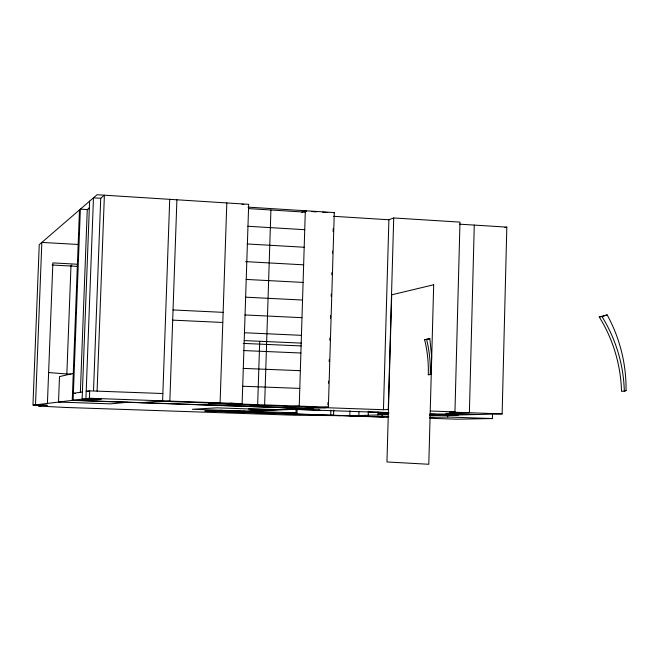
<?xml version="1.0" encoding="UTF-8"?>
<svg xmlns="http://www.w3.org/2000/svg" width="659" height="659" viewBox="0 0 659 659"><rect width="100%" height="100%" fill="white"/><g stroke="black" fill="none" stroke-linecap="round" stroke-linejoin="round"><path stroke-width="0.99" d="M474.274 225.09L469.381 412.732L445.846 413.399L477.52 414.503M429.89 418.267L457.231 419.198L492.405 418.547L492.528 413.572M429.66 415.705L502.133 413.885L506.82 227.116L459.562 224.167M429.709 417.419L447.725 417.015L447.782 415.005M502.133 413.885L449.636 412.04L454.949 411.883L459.982 222.116L393.711 217.964L388.901 219.76L333.578 216.309M349.97 410.705L349.814 415.796L387.97 414.7M358.858 415.541L358.982 411.488M368.224 415.269L368.34 411.241M377.92 414.989L378.011 411.916M382.146 414.873L382.088 416.9L207.025 410.936M304.079 408.325L327.77 407.764L383.456 409.717L388.901 219.76M393.711 217.964L388.25 409.536L383.456 409.717M282.489 413.407L295.965 412.888L296.089 408.926M297.168 408.885L297.011 414L294.342 414.099M327.869 404.692L327.927 402.641M328.52 383.192L328.577 381.141M329.171 361.692L329.236 359.641M329.821 340.192L329.887 338.141M330.472 318.692L330.571 315.62M331.156 296.171L331.222 294.12M331.815 274.671L331.872 272.62M332.466 253.171L332.523 251.12M333.116 231.671L333.207 228.599M320.554 407.526L328.388 407.155L334.286 212.569L247.998 207.14M330.859 410.211L330.703 415.335L333.569 415.244L333.726 410.137M242.133 403.646L248.69 204.331L97.054 194.734L39.243 244.678L32.95 405.203L89.426 398.258L242.133 403.646L237.388 403.951M259.712 341.271L257.661 404.667L250.008 405.128M264.621 404.906L270.907 209.999M226.811 202.947L220.098 402.863L208.648 403.679L290.899 406.562L299.235 406.125L305.323 210.748L301.756 212.379M169.717 199.331L162.608 400.837L141.99 402.665M176.909 199.792L169.841 401.092L165.879 401.438M79.484 209.916L72.243 400.367L308.956 408.629M80.357 392.55L87.268 209.57L89.632 207.585M89.591 201.184L82.12 399.156L97.203 399.683L101.206 399.23L85.917 398.687L93.471 197.832L100.712 198.285L104.386 195.196L97.087 391.133M89.426 398.258L89.698 390.869L162.864 393.522M93.52 390.639L100.712 198.285M47.423 403.242L52.868 262.908L77.507 264.234M70.958 374.131L66.847 373.974L70.991 265.668M431.093 374.353L431.612 356.107L429.833 338.685L424.643 339.723A125.918 122.104 83.1 0 1 428.284 374.732L431.093 374.353L428.284 374.732M333.816 212.939L334.286 212.569M70.439 265.997L71.88 265.033M624.328 391.182L626.05 390.606A145.268 137.146 85.1 0 0 622.953 357.862C619.864 342.861 614.542 328.322 607.161 314.895L599.253 316.971A141.982 134.065 85.6 0 1 621.519 391.322L624.328 391.182A142.492 134.502 85.6 0 0 619.822 358.62C616.058 343.809 610.045 329.566 601.988 316.575L599.253 316.971M601.988 316.575L607.161 314.895M504.852 227.709L506.82 227.116M73.264 373.422L59.499 376.594L58.519 402.056L110.638 403.86L127.269 402.287M424.643 339.723L429.833 338.685M82.391 391.965L73.371 393.324L75.357 393.398M89.698 390.869L86.189 391.397L88.924 391.495M36.088 404.906L33.535 405.219L47.349 405.293L35.495 404.89L41.846 242.421L78.676 244.497M42.909 405.54L38.51 406.051L65.57 407.46L295.158 415.244L340.95 415.681M380.103 416.834L384.131 416.752M386.413 416.727C383.225 416.677 389.798 416.727 386.66 416.669M317.589 407.69L320.711 407.517M221.992 410.302L217.89 410.516L240.815 411.298M248.517 408.934L278.131 409.544M624.172 390.696L626.05 390.606M228.813 411.867L302.465 408.399M234.365 412.056L293.164 409.354M318.429 410.227L320.035 410.162L288.378 409.066M289.425 413.926L292.069 413.836M368.307 411.957L388.349 412.534M388.868 413.391L378.406 413.712L388.398 414.058M430.072 414.478L436.159 414.313M438.12 414.264L456.432 413.77M388.826 416.727L378.974 416.974L204.834 411.051L233.599 411.644M383.637 416.743C386.635 416.817 380.482 416.727 383.538 416.801M385.457 416.71L386.347 416.735M384.601 416.776L384.106 416.768M158.72 401.183L328.388 407.155M430.319 411.018L454.949 411.883M291.805 406.512L325.579 407.699M306.674 408.201L313.223 408.432L299.59 408.539M310.595 408.555L73.108 400.26L80.365 209.15L87.96 209.611M429.998 413.984L458.656 414.972M286.871 409.132L388.868 412.674M429.989 414.099L456.638 415.03M273.139 409.783L216.943 407.839L192.395 409.28L245.296 411.092M429.792 415.467L433.754 415.598M447.725 417.015L492.405 418.547M250.255 411.323L295.965 412.888M386.578 416.669L387.624 416.702M87.153 391.248L88.981 391.314M242.594 386.24L299.787 388.398M243.179 368.389L300.339 370.688M243.245 343.397L301.114 345.926M243.764 350.563L300.891 353.002M244.357 332.746L301.443 335.332M244.357 340.596L301.196 343.1M172.683 320.134L222.8 322.465M173.037 309.952L223.137 312.35M244.942 314.953L301.995 317.679M245.527 297.176L302.539 300.043M52.16 265.025L77.581 266.376M246.112 279.424L303.091 282.423M245.667 261.631L303.642 264.827M247.273 243.97L304.186 247.249M247.858 226.268L304.738 229.694M304.557 211.102L306.575 211.226M311.625 211.547L316.666 211.86M322.721 212.239L327.762 212.56M248.443 208.59L305.282 212.149M48.848 372.582L66.847 373.974M426.604 339.418A126.33 122.483 83.1 0 1 430.253 374.551M241.894 204.216A3.6 0.445 2.1 0 1 243.846 204.669M433.688 284.754L428.795 464.266L386.948 461.959L391.71 294.82L433.688 284.754M230.115 403.341L237.273 403.58L230.115 403.341"/></g></svg>
